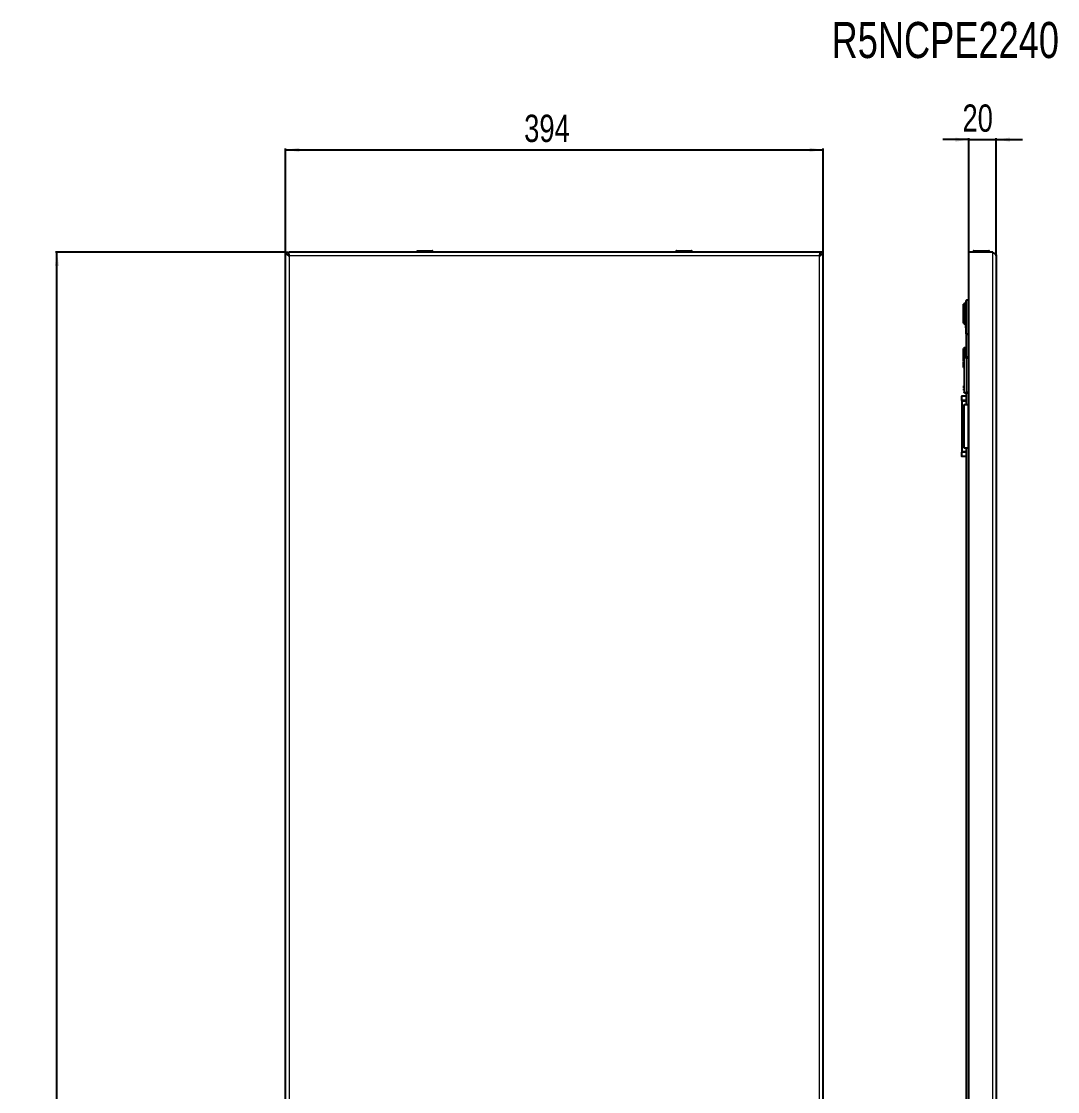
# Model space of a CAD drawing. Header units: millimetres. Extents: x -197 to 1349, y -1456 to 1043.
# Drawn here: x -197 to 562, y 259 to 1043 of the extents above; entities that cross this region are included whole.
import ezdxf

# ---------------------------------------------------------------- set-up
doc = ezdxf.new("R2010")
doc.units = ezdxf.units.MM
doc.layers.add('FORMAT', color=7, linetype='Continuous')
doc.styles.add('SLDTEXTSTYLE0', font='TXT', dxfattribs={"width": 0.75})
doc.dimstyles.new('SLDDIMSTYLE0', dxfattribs={"dimtxt": 20, "dimasz": 10, "dimexe": 0, "dimexo": 0.0625, "dimgap": 5, "dimtad": 2, "dimdec": 1, "dimrnd": 1e-09, "dimzin": 12, "dimdsep": 46, "dimtxsty": 'SLDTEXTSTYLE0', "dimsah": 1, "dimcen": 0.09, "dimadec": 0, "dimazin": 3, "dimtfac": 1, "dimtofl": 0, "dimtmove": 0, "dimatfit": 3, "dimfxl": 0, "dimfrac": 2, "dimtolj": 1, "dimtzin": 12, "dimarcsym": 0})
doc.dimstyles.new('SLDDIMSTYLE1', dxfattribs={"dimtxt": 20, "dimasz": 10, "dimexe": 0, "dimexo": 0.0625, "dimgap": 5, "dimtad": 2, "dimdec": 1, "dimrnd": 1e-09, "dimzin": 12, "dimdsep": 46, "dimtxsty": 'SLDTEXTSTYLE0', "dimsah": 1, "dimcen": 0.09, "dimadec": 0, "dimazin": 3, "dimtfac": 1, "dimtmove": 0, "dimatfit": 0, "dimfxl": 0, "dimfrac": 2, "dimtolj": 1, "dimtzin": 12, "dimarcsym": 0})

# ---------------------------------------------------------------- blocks, each defined once
blk = doc.blocks.new('_D')
at = {"layer": 'FORMAT'}
for p, q in [((-3.57, 874.04), (-3.57, 950.03)), ((-3.57, 949.03), (390.43, 949.03)), ((390.43, 874.04), (390.43, 950.03))]:
    blk.add_line(p, q, dxfattribs=at)
for points in [[(-3.57, 949.03), (6.43, 947.49), (6.43, 950.56)], [(390.43, 949.03), (380.43, 950.56), (380.43, 947.49)]]:
    blk.add_solid(points, dxfattribs=at)
at = {"layer": 'FORMAT', "insert": (171.26, 974.81), "char_height": 20, "attachment_point": 1, "style": 'SLDTEXTSTYLE0'}
blk.add_mtext('394', dxfattribs=at)
blk = doc.blocks.new('_D_1')
at = {"layer": 'FORMAT'}
for p, q in [((-3.58, 874.03), (-172.12, 874.03)), ((-171.12, -1280.97), (-171.12, 874.03)), ((-3.58, -1280.97), (-172.12, -1280.97))]:
    blk.add_line(p, q, dxfattribs=at)
for points in [[(-171.12, 874.03), (-172.65, 864.03), (-169.58, 864.03)], [(-171.12, -1280.97), (-169.58, -1270.97), (-172.65, -1270.97)]]:
    blk.add_solid(points, dxfattribs=at)
at = {"layer": 'FORMAT', "insert": (-196.9, -220.38), "char_height": 20, "attachment_point": 1, "rotation": 90, "style": 'SLDTEXTSTYLE0'}
blk.add_mtext('2155', dxfattribs=at)
blk = doc.blocks.new('_D_3')
at = {"layer": 'FORMAT'}
for p, q in [((497.27, 874.04), (497.27, 957.53)), ((517.27, 871.44), (517.27, 957.53)), ((497.27, 956.53), (478.04, 956.53)), ((497.27, 956.53), (517.27, 956.53)), ((517.27, 956.53), (536.5, 956.53))]:
    blk.add_line(p, q, dxfattribs=at)
for points in [[(497.27, 956.53), (487.27, 958.06), (487.27, 954.99)], [(517.27, 956.53), (527.27, 954.99), (527.27, 958.06)]]:
    blk.add_solid(points, dxfattribs=at)
at = {"layer": 'FORMAT', "insert": (492.49, 982.31), "char_height": 20, "attachment_point": 1, "style": 'SLDTEXTSTYLE0'}
blk.add_mtext('20', dxfattribs=at)

msp = doc.modelspace()

# ---------------------------------------------------------------- linework, layer by layer
at = {"color": 7, "linetype": 'Continuous', "lineweight": 25}
for p, q in [((-3.57, 874.03), (-1.57, 874.03)), ((-3.57, -1280.97), (-3.57, 874.03)), ((-1.27, 872.29), (-1.27, 874.03)), ((388.13, 874.03), (-1.27, 874.03)), ((92.68, 874.78), (92.68, 874.03)), ((92.93, 875.03), (103.93, 875.03)), ((104.18, 874.03), (104.18, 874.78)), ((282.68, 874.78), (282.68, 874.03)), ((282.93, 875.03), (285.42, 875.03)), ((285.42, 875.03), (293.93, 875.03)), ((294.18, 874.03), (294.18, 874.78)), ((388.13, 874.03), (388.13, 872.31)), ((390.43, 874.03), (388.43, 874.03)), ((390.43, -1280.97), (390.43, 874.03)), ((497.27, -1280.97), (497.27, 874.03)), ((514.67, 874.03), (497.27, 874.03)), ((500.52, 874.78), (500.52, 874.03)), ((500.77, 875.03), (501.67, 875.03)), ((501.67, 875.03), (511.77, 875.03)), ((512.02, 874.03), (512.02, 874.78)), ((517.27, 871.43), (517.27, -125.98)), ((495.57, 839.03), (497.27, 839.03)), ((493.77, 836.53), (493.27, 836.03)), ((493.27, 822.03), (493.27, 836.03)), ((495.27, 836.53), (493.77, 836.53)), ((493.77, 836.53), (493.77, 821.53)), ((495.07, 834.38), (495.27, 834.38)), ((495.07, 832.39), (495.07, 834.38)), ((495.07, 832.39), (495.27, 832.39)), ((495.07, 830.42), (495.07, 832.39)), ((495.27, 814.33), (495.27, 838.73)), ((495.05, 827.96), (495.07, 827.96)), ((495.27, 824.74), (495.05, 824.74)), ((495.07, 830.42), (495.27, 830.42)), ((495.07, 829.38), (495.27, 829.38)), ((495.07, 828.33), (495.07, 829.38)), ((495.07, 828.33), (495.27, 828.33)), ((495.07, 826.94), (495.07, 828.33)), ((495.07, 826.94), (495.27, 826.94)), ((495.07, 826.45), (495.07, 826.94)), ((495.07, 826.45), (495.27, 826.45)), ((495.07, 825.66), (495.07, 826.45)), ((495.07, 825.66), (495.27, 825.66)), ((495.07, 824.87), (495.07, 825.66)), ((493.27, 822.03), (493.77, 821.53)), ((493.77, 821.53), (495.07, 821.53)), ((495.07, 821.09), (495.07, 821.42)), ((495.07, 821.42), (495.27, 821.42)), ((495.07, 821.09), (495.27, 821.09)), ((495.07, 820.42), (495.07, 821.09)), ((495.07, 820.42), (495.27, 820.42)), ((495.07, 819.39), (495.27, 819.39)), ((495.07, 819.28), (495.07, 819.39)), ((495.07, 819.28), (495.27, 819.28)), ((495.07, 819.03), (495.07, 819.28)), ((495.07, 818.67), (495.07, 819.03)), ((495.07, 819.03), (495.27, 819.03)), ((495.07, 818.67), (495.27, 818.67)), ((495.27, 814.03), (495.27, 797.03)), ((495.27, 814.03), (495.57, 814.03)), ((496.22, 814.03), (495.57, 814.03)), ((496.22, 814.03), (497.27, 814.03)), ((493.77, 804.03), (493.27, 803.53)), ((493.27, 794.3), (493.27, 803.53)), ((495.27, 804.03), (493.77, 804.03)), ((493.77, 804.03), (493.77, 796.85)), ((493.27, 792.63), (493.27, 793.32)), ((493.67, 796.53), (493.67, 771.53)), ((497.16, 797.03), (495.67, 797.03)), ((493.27, 789.53), (493.27, 791.82)), ((493.27, 789.53), (493.67, 789.13)), ((495.27, 768.53), (492.22, 768.53)), ((495.27, 771.03), (495.27, 762.53)), ((495.67, 771.03), (497.27, 771.03)), ((491.72, 768.03), (491.72, 766.03)), ((492.22, 765.53), (495.27, 765.53)), ((492.22, 765.53), (492.22, 765.23)), ((492.22, 727.83), (492.22, 765.23)), ((492.22, 765.23), (495.22, 765.23)), ((493.77, 730.53), (493.77, 762.53)), ((493.77, 762.53), (496.77, 762.53)), ((494.72, 765.53), (494.72, 765.23)), ((495.22, 765.23), (495.27, 765.23)), ((497.27, 762.53), (496.77, 762.53)), ((496.77, 730.53), (493.77, 730.53)), ((495.27, 730.53), (495.27, 122.03)), ((496.77, 730.53), (497.27, 730.53)), ((491.72, 727.03), (491.72, 725.03)), ((495.22, 727.83), (492.22, 727.83)), ((492.22, 727.83), (492.22, 727.53)), ((495.27, 727.53), (492.22, 727.53)), ((492.22, 724.53), (495.27, 724.53)), ((494.72, 727.83), (494.72, 727.53)), ((495.27, 727.83), (495.22, 727.83))]:
    msp.add_line(p, q, dxfattribs=at)
at = {"color": 8, "linetype": 'Continuous', "lineweight": 18}
for p, q in [((-0.97, 871.43), (-0.97, -126)), ((387.83, 871.43), (-0.97, 871.43)), ((104.18, 874.78), (92.68, 874.78)), ((285.28, 874.78), (282.68, 874.78)), ((294.18, 874.78), (285.28, 874.78)), ((387.83, -1278.37), (387.83, 871.43)), ((501.46, 874.78), (500.52, 874.78)), ((512.02, 874.78), (501.46, 874.78)), ((514.67, -1280.97), (514.67, 874.03)), ((495.57, 839.03), (495.57, 838.73)), ((495.27, 838.73), (495.57, 838.73)), ((497.27, 838.73), (495.57, 838.73)), ((495.57, 838.73), (495.57, 814.33)), ((495.07, 823.16), (495.27, 823.16)), ((495.57, 814.33), (495.27, 814.33)), ((495.57, 814.33), (497.27, 814.33)), ((495.57, 814.33), (495.57, 814.03)), ((495.67, 796.53), (497.27, 796.53)), ((495.67, 771.53), (495.67, 796.53)), ((497.27, 771.53), (495.67, 771.53)), ((495.22, 765.23), (495.22, 765.53)), ((495.22, 762.53), (495.22, 765.23)), ((496.77, 730.53), (496.77, 762.53)), ((495.22, 727.83), (495.22, 730.53)), ((495.22, 727.53), (495.22, 727.83))]:
    msp.add_line(p, q, dxfattribs=at)
at = {"color": 7, "linetype": 'Continuous', "lineweight": 25}
for centre, radius, start, end in [((92.93, 874.78), 0.25, 90, 180), ((103.93, 874.78), 0.25, 0, 90), ((282.93, 874.78), 0.25, 90, 180), ((293.93, 874.78), 0.25, 0, 90), ((500.77, 874.78), 0.25, 90, 180), ((511.77, 874.78), 0.25, 0, 90), ((495.57, 838.73), 0.3, 90, 180), ((495.57, 814.33), 0.3, 180, 270), ((492.22, 768.03), 0.5, 90, 180), ((492.22, 766.03), 0.5, 180, 270), ((492.22, 727.03), 0.5, 90, 180), ((492.22, 725.03), 0.5, 180, 270)]:
    msp.add_arc(centre, radius, start, end, dxfattribs=at)
for points, knots in [([(-3.57, 874.03), (-3.57, 873.92), (-3.56, 873.81), (-3.49, 873.59), (-3.44, 873.48), (-3.31, 873.27), (-3.23, 873.16), (-3.04, 872.94), (-2.93, 872.83), (-2.69, 872.62), (-2.56, 872.51), (-2.27, 872.29), (-2.12, 872.18), (-1.65, 871.86), (-1.32, 871.64), (-0.97, 871.43)], [0, 0, 0, 0, 0.125, 0.125, 0.25, 0.25, 0.375, 0.375, 0.5, 0.5, 0.625, 0.625, 0.75, 0.75, 1, 1, 1, 1]), ([(-1.57, 874.03), (-1.57, 873.59), (-1.51, 873.16), (-1.29, 872.29), (-1.13, 871.86), (-0.97, 871.43)], [0, 0, 0, 0, 0.5, 0.5, 1, 1, 1, 1]), ([(-0.97, 871.43), (-1, 871.77), (-1.02, 872.11), (-1.07, 872.74), (-1.1, 873.02), (-1.15, 873.51), (-1.17, 873.7), (-1.22, 873.96), (-1.25, 874.03), (-1.27, 874.03)], [0, 0, 0, 0, 0.25, 0.25, 0.5, 0.5, 0.75, 0.75, 1, 1, 1, 1]), ([(387.83, 871.43), (388, 871.54), (388.17, 871.64), (388.5, 871.86), (388.67, 871.97), (388.98, 872.19), (389.13, 872.29), (389.41, 872.51), (389.55, 872.62), (389.79, 872.84), (389.9, 872.94), (390.08, 873.16), (390.17, 873.27), (390.36, 873.6), (390.43, 873.81), (390.43, 874.03)], [0, 0, 0, 0, 0.125, 0.125, 0.25, 0.25, 0.375, 0.375, 0.5, 0.5, 0.625, 0.625, 0.75, 0.75, 1, 1, 1, 1]), ([(388.13, 874.03), (388.1, 874.03), (388.08, 873.96), (388.03, 873.7), (388, 873.51), (387.95, 873.02), (387.93, 872.74), (387.88, 872.11), (387.85, 871.77), (387.83, 871.43)], [0, 0, 0, 0, 0.25, 0.25, 0.5, 0.5, 0.75, 0.75, 1, 1, 1, 1]), ([(387.83, 871.43), (387.99, 871.86), (388.14, 872.29), (388.36, 873.16), (388.43, 873.59), (388.43, 874.03)], [0, 0, 0, 0, 0.5, 0.5, 1, 1, 1, 1]), ([(514.67, 874.03), (514.84, 873.92), (515.01, 873.81), (515.35, 873.59), (515.51, 873.48), (515.83, 873.27), (515.98, 873.16), (516.26, 872.94), (516.39, 872.83), (516.63, 872.62), (516.74, 872.51), (516.93, 872.29), (517.01, 872.18), (517.21, 871.86), (517.27, 871.64), (517.27, 871.43)], [0, 0, 0, 0, 0.125, 0.125, 0.25, 0.25, 0.375, 0.375, 0.5, 0.5, 0.625, 0.625, 0.75, 0.75, 1, 1, 1, 1]), ([(495.07, 829.55), (495.07, 829.59), (495.07, 829.88), (495.07, 830.17), (495.07, 830.42)], [0, 0, 0, 0, 0.139498, 1, 1, 1, 1]), ([(495.07, 823.16), (495.07, 823.48), (495.07, 824.09), (495.07, 824.66), (495.07, 824.69), (495.07, 824.7)], [0, 0, 0, 0, 0.415678, 0.776277, 1, 1, 1, 1]), ([(495.07, 821.42), (495.07, 821.76), (495.07, 822.39), (495.07, 822.91), (495.07, 823.16)], [0, 0, 0, 0, 0.5368, 1, 1, 1, 1]), ([(495.07, 819.39), (495.07, 819.53), (495.07, 819.79), (495.07, 820.22), (495.07, 820.42)], [0, 0, 0, 0, 0.547643, 1, 1, 1, 1]), ([(493.37, 794.53), (493.37, 794.59), (493.37, 794.67), (493.37, 794.76), (493.37, 794.85), (493.37, 794.98), (493.37, 795.01), (493.37, 795.03)], [0, 0, 0, 0, 0.124693, 0.187182, 0.249773, 0.500039, 1, 1, 1, 1]), ([(493.37, 794.32), (493.37, 794.32), (493.37, 794.32), (493.37, 794.33), (493.37, 794.35), (493.37, 794.37), (493.37, 794.41), (493.37, 794.45), (493.37, 794.5), (493.37, 794.52), (493.37, 794.53)], [0, 0, 0, 0, 0.128825, 0.180169, 0.243397, 0.36986, 0.499864, 0.749649, 0.843476, 1, 1, 1, 1]), ([(493.37, 792.81), (493.37, 792.89), (493.37, 793.05), (493.37, 793.26), (493.37, 793.44), (493.37, 793.61), (493.37, 793.71), (493.37, 793.73), (493.37, 793.73)], [0, 0, 0, 0, 0.125049, 0.249886, 0.370856, 0.49982, 0.749609, 1, 1, 1, 1]), ([(493.37, 791.97), (493.37, 791.97), (493.37, 791.99), (493.37, 792.07), (493.37, 792.17), (493.37, 792.3), (493.37, 792.51), (493.37, 792.69), (493.37, 792.81)], [0, 0, 0, 0, 0.25007, 0.379181, 0.500499, 0.62417, 0.750842, 1, 1, 1, 1]), ([(493.37, 776.09), (493.37, 776.08), (493.37, 776.07), (493.37, 775.98), (493.37, 775.88), (493.37, 775.75), (493.37, 775.54), (493.37, 775.36), (493.37, 775.24)], [0, 0, 0, 0, 0.25007, 0.379559, 0.500499, 0.624556, 0.750843, 1, 1, 1, 1]), ([(493.37, 775.24), (493.37, 775.2), (493.37, 775.12), (493.37, 774.97), (493.37, 774.79), (493.37, 774.61), (493.37, 774.44), (493.37, 774.34), (493.37, 774.33), (493.37, 774.32)], [0, 0, 0, 0, 0.062637, 0.125278, 0.250072, 0.374841, 0.499994, 0.749696, 1, 1, 1, 1]), ([(493.37, 773.73), (493.37, 773.73), (493.37, 773.73), (493.37, 773.72), (493.37, 773.7), (493.37, 773.68), (493.37, 773.62), (493.37, 773.57), (493.37, 773.52)], [0, 0, 0, 0, 0.13107, 0.182437, 0.243796, 0.371388, 0.500442, 1, 1, 1, 1]), ([(493.37, 773.52), (493.37, 773.5), (493.37, 773.44), (493.37, 773.36), (493.37, 773.3), (493.37, 773.21), (493.37, 773.08), (493.37, 773.05), (493.37, 773.03)], [0, 0, 0, 0, 0.062686, 0.125173, 0.187628, 0.250185, 0.500314, 1, 1, 1, 1])]:
    msp.add_open_spline(points, degree=3, knots=knots, dxfattribs=at)
for points in [[(493.67, 796.53), (493.68, 796.59), (493.69, 796.72), (493.81, 796.89), (493.98, 797), (494.11, 797.02), (494.17, 797.03)], [(495.67, 797.03), (495.48, 797.03), (495.08, 797.03), (494.59, 797.03), (494.24, 797.03), (494.19, 797.03), (494.17, 797.03)], [(494.17, 771.03), (494.11, 771.03), (493.98, 771.05), (493.81, 771.16), (493.69, 771.33), (493.68, 771.46), (493.67, 771.53)], [(494.17, 771.03), (494.19, 771.03), (494.24, 771.03), (494.59, 771.03), (495.08, 771.03), (495.48, 771.03), (495.67, 771.03)]]:
    msp.add_open_spline(points, degree=3, dxfattribs=at)
at = {"color": 8, "linetype": 'Continuous', "lineweight": 18}
for points in [[(495.67, 796.53), (495.41, 796.53), (494.89, 796.53), (494.23, 796.53), (493.76, 796.53), (493.7, 796.53), (493.67, 796.53)], [(495.67, 797.03), (495.67, 797.02), (495.67, 797), (495.67, 796.89), (495.67, 796.72), (495.67, 796.59), (495.67, 796.53)], [(493.67, 771.53), (493.7, 771.53), (493.76, 771.53), (494.23, 771.53), (494.89, 771.53), (495.41, 771.53), (495.67, 771.53)], [(495.67, 771.53), (495.67, 771.46), (495.67, 771.33), (495.67, 771.16), (495.67, 771.05), (495.67, 771.03), (495.67, 771.03)]]:
    msp.add_open_spline(points, degree=3, dxfattribs=at)

# ---------------------------------------------------------------- texts
at = {"layer": 'FORMAT', "insert": (396.57, 1042.76), "char_height": 26.458, "attachment_point": 1, "style": 'SLDTEXTSTYLE0'}
msp.add_mtext('R5NCPE2240', dxfattribs=at)

# ---------------------------------------------------------------- dimensions: what is measured, and where the dimension line sits
at = {"layer": 'FORMAT'}
for base, p1, p2, dimstyle, picture, middle in [((517.27, 956.53), (497.27, 874.03), (517.27, 871.43), 'SLDDIMSTYLE1', '_D_3', (507.27, 956.53)), ((390.43, 949.03), (-3.57, 874.03), (390.43, 874.03), 'SLDDIMSTYLE0', '_D', (193.43, 949.03))]:
    dim = msp.add_linear_dim(base=base, p1=p1, p2=p2, dimstyle=dimstyle, dxfattribs=at)
    dim.commit()
    dim.dimension.update_dxf_attribs({"geometry": picture, "text_midpoint": middle, "dimtype": 160})
dim = msp.add_linear_dim(base=(-171.12, 874.03), p1=(-3.57, -1280.97), p2=(-3.57, 874.03), angle=90, dimstyle='SLDDIMSTYLE0', dxfattribs=at)
dim.commit()
dim.dimension.update_dxf_attribs({"geometry": '_D_1', "text_midpoint": (-171.12, -190.82), "dimtype": 160})

doc.saveas('drawing.dxf')
